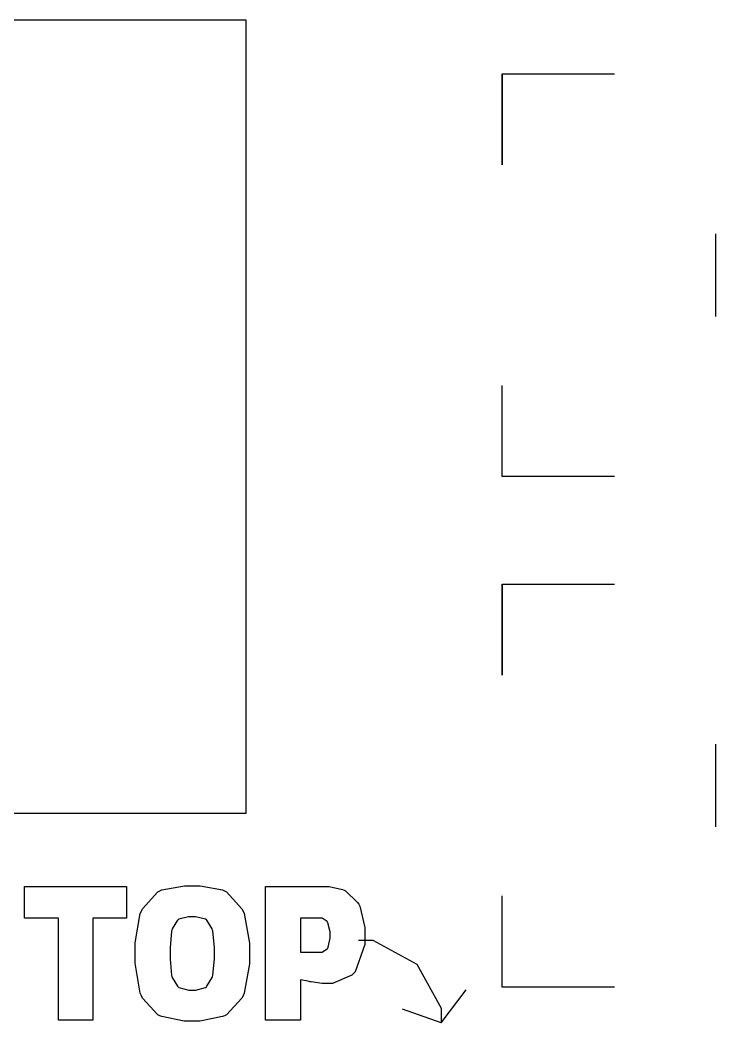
# Model space of a CAD drawing. Extents: x 0 to 132, y 0 to 98.
# Drawn here: x 60.41 to 65.45, y 20.31 to 27.58 of the extents above; entities that cross this region are included whole.
import ezdxf

# ---------------------------------------------------------------- set-up
doc = ezdxf.new("R2010")
doc.units = 0
doc.layers.get('0').update_dxf_attribs({"linetype": 'CONTINUOUS'})

msp = doc.modelspace()

# ---------------------------------------------------------------- linework, layer by layer
at = {"color": 0}
for p, q in [((62.0448, 27.5773), (54.8446, 27.5773)), ((62.0448, 21.8281), (62.0448, 27.5773)), ((63.8969, 26.5286), (63.8969, 27.1887)), ((63.8969, 27.1887), (63.8969, 26.5286)), ((63.8969, 26.5286), (63.8969, 27.1887)), ((63.8969, 27.1887), (64.7114, 27.1887)), ((65.4459, 25.4289), (65.4459, 26.0284)), ((63.8969, 24.2686), (63.8969, 24.9287)), ((64.7114, 24.2686), (63.8969, 24.2686)), ((63.8969, 22.8286), (63.8969, 23.4887)), ((63.8969, 23.4887), (63.8969, 22.8286)), ((63.8969, 22.8286), (63.8969, 23.4887)), ((63.8969, 23.4887), (64.7114, 23.4887)), ((65.4459, 21.7289), (65.4459, 22.3284)), ((54.8446, 21.8281), (62.0448, 21.8281)), ((61.4331, 21.2728), (61.5982, 21.3031)), ((61.5982, 21.3031), (61.6536, 21.3031)), ((61.6536, 21.3031), (61.7114, 21.3031)), ((61.7114, 21.3031), (61.8712, 21.2728)), ((60.4393, 21.0675), (60.4393, 21.2962)), ((60.4393, 21.2962), (61.178, 21.2962)), ((61.178, 21.2962), (61.178, 21.0675)), ((61.2923, 21.1364), (61.4041, 21.259)), ((61.4041, 21.259), (61.4193, 21.2659)), ((61.4193, 21.2659), (61.4331, 21.2728)), ((61.8712, 21.2728), (61.8864, 21.2659)), ((61.8864, 21.2659), (61.9002, 21.259)), ((61.9002, 21.259), (62.013, 21.1364)), ((62.1841, 20.3274), (62.1841, 21.2962)), ((62.1841, 21.2962), (62.6085, 21.2962)), ((62.6085, 21.2962), (62.6442, 21.2962)), ((62.6442, 21.2962), (62.7422, 21.2755)), ((62.7422, 21.2755), (62.7532, 21.27)), ((62.7532, 21.27), (62.7627, 21.2659)), ((62.7627, 21.2659), (62.8509, 21.1818)), ((63.8969, 20.5686), (63.8969, 21.2287)), ((62.8509, 21.1818), (62.8594, 21.168)), ((62.8594, 21.168), (62.8661, 21.1557)), ((62.8661, 21.1557), (62.9035, 20.9999)), ((61.2387, 20.8897), (61.2771, 21.1005)), ((61.2771, 21.1005), (61.2856, 21.1184)), ((61.2856, 21.1184), (61.2923, 21.1364)), ((62.013, 21.1364), (62.0215, 21.1184)), ((62.0215, 21.1184), (62.0282, 21.1005)), ((62.0282, 21.1005), (62.067, 20.8855)), ((60.6834, 21.0675), (60.4393, 21.0675)), ((60.6834, 20.3274), (60.6834, 21.0675)), ((61.178, 21.0675), (60.9342, 21.0675)), ((60.9342, 21.0675), (60.9342, 20.3274)), ((61.546, 21.0537), (61.5075, 20.9903)), ((61.5516, 21.0564), (61.546, 21.0537)), ((61.5569, 21.0606), (61.5516, 21.0564)), ((61.6271, 21.0771), (61.5569, 21.0606)), ((61.6536, 21.0771), (61.6271, 21.0771)), ((61.6768, 21.0771), (61.6536, 21.0771)), ((61.7499, 21.0606), (61.6768, 21.0771)), ((61.7555, 21.0564), (61.7499, 21.0606)), ((61.7594, 21.0537), (61.7555, 21.0564)), ((61.7982, 20.9903), (61.7594, 21.0537)), ((62.5821, 21.0675), (62.4374, 21.0675)), ((62.4374, 21.0675), (62.4374, 20.8208)), ((62.5934, 21.0675), (62.5821, 21.0675)), ((62.6304, 21.0426), (62.5934, 21.0675)), ((62.6332, 21.0371), (62.6304, 21.0426)), ((62.636, 21.033), (62.6332, 21.0371)), ((62.6512, 20.9682), (62.636, 21.033)), ((61.5033, 20.9724), (61.4938, 20.8525)), ((61.5061, 20.9806), (61.5033, 20.9724)), ((61.5075, 20.9903), (61.5061, 20.9806)), ((61.801, 20.9806), (61.7982, 20.9903)), ((61.8024, 20.9724), (61.801, 20.9806)), ((61.8134, 20.8552), (61.8024, 20.9724)), ((62.6512, 20.9448), (62.6512, 20.9682)), ((62.6512, 20.9228), (62.6512, 20.9448)), ((62.9035, 20.9999), (62.9035, 20.9476)), ((62.9035, 20.9476), (62.9035, 20.8773)), ((61.2387, 20.8125), (61.2387, 20.8897)), ((62.067, 20.8855), (62.067, 20.8125)), ((62.6375, 20.8566), (62.6512, 20.9228)), ((62.9035, 20.8773), (62.8343, 20.6788)), ((62.8565, 20.909), (62.9613, 20.909)), ((62.9613, 20.909), (63.2795, 20.7339)), ((61.2387, 20.7409), (61.2387, 20.8125)), ((61.4938, 20.8525), (61.4938, 20.8125)), ((61.4938, 20.8125), (61.4938, 20.7712)), ((61.8134, 20.8125), (61.8134, 20.8552)), ((61.8134, 20.7739), (61.8134, 20.8125)), ((62.067, 20.8125), (62.067, 20.7367)), ((62.4374, 20.8208), (62.5821, 20.8208)), ((62.5821, 20.8208), (62.5948, 20.8208)), ((62.5948, 20.8208), (62.6332, 20.847)), ((62.6332, 20.847), (62.636, 20.8511)), ((62.636, 20.8511), (62.6375, 20.8566)), ((61.2771, 20.5231), (61.2387, 20.7409)), ((61.4938, 20.7712), (61.5033, 20.6554)), ((61.8024, 20.6554), (61.8134, 20.7739)), ((62.067, 20.7367), (62.0282, 20.5231)), ((63.2795, 20.7339), (63.4559, 20.4156)), ((61.5033, 20.6554), (61.5061, 20.6458)), ((61.5061, 20.6458), (61.5075, 20.6375)), ((61.7982, 20.6375), (61.801, 20.6458)), ((61.801, 20.6458), (61.8024, 20.6554)), ((62.8082, 20.6554), (62.6692, 20.5948)), ((62.822, 20.6664), (62.8082, 20.6554)), ((62.8343, 20.6788), (62.822, 20.6664)), ((61.5075, 20.6375), (61.546, 20.5741)), ((61.546, 20.5741), (61.5516, 20.57)), ((61.7555, 20.57), (61.7594, 20.5741)), ((61.7594, 20.5741), (61.7982, 20.6375)), ((62.4928, 20.6099), (62.4374, 20.6196)), ((62.4374, 20.6196), (62.4374, 20.6196)), ((62.4374, 20.6196), (62.4374, 20.3274)), ((62.5038, 20.6072), (62.4928, 20.6099)), ((62.5133, 20.6058), (62.5038, 20.6072)), ((62.5934, 20.5948), (62.5133, 20.6058)), ((62.6237, 20.5948), (62.5934, 20.5948)), ((62.6692, 20.5948), (62.6237, 20.5948)), ((61.2856, 20.5052), (61.2771, 20.5231)), ((61.2923, 20.4887), (61.2856, 20.5052)), ((61.5516, 20.57), (61.5569, 20.5659)), ((61.5569, 20.5659), (61.6285, 20.5466)), ((61.6285, 20.5466), (61.6536, 20.5466)), ((61.6536, 20.5466), (61.6783, 20.5466)), ((61.6783, 20.5466), (61.7499, 20.5659)), ((61.7499, 20.5659), (61.7555, 20.57)), ((62.0215, 20.5052), (62.013, 20.4887)), ((62.0282, 20.5231), (62.0215, 20.5052)), ((63.4559, 20.3081), (63.6365, 20.5479)), ((64.7114, 20.5686), (63.8969, 20.5686)), ((61.4041, 20.3674), (61.2923, 20.4887)), ((62.013, 20.4887), (61.9002, 20.3674)), ((61.4193, 20.3605), (61.4041, 20.3674)), ((61.4331, 20.355), (61.4193, 20.3605)), ((61.5943, 20.3206), (61.4331, 20.355)), ((61.8712, 20.355), (61.7072, 20.3206)), ((61.8864, 20.3605), (61.8712, 20.355)), ((61.9002, 20.3674), (61.8864, 20.3605)), ((63.4559, 20.3081), (63.1762, 20.4088)), ((63.4559, 20.4156), (63.4559, 20.3081)), ((60.9342, 20.3274), (60.6834, 20.3274)), ((61.6536, 20.3206), (61.5943, 20.3206)), ((61.7072, 20.3206), (61.6536, 20.3206)), ((62.4374, 20.3274), (62.1841, 20.3274))]:
    msp.add_line(p, q, dxfattribs=at)

doc.saveas('drawing.dxf')
